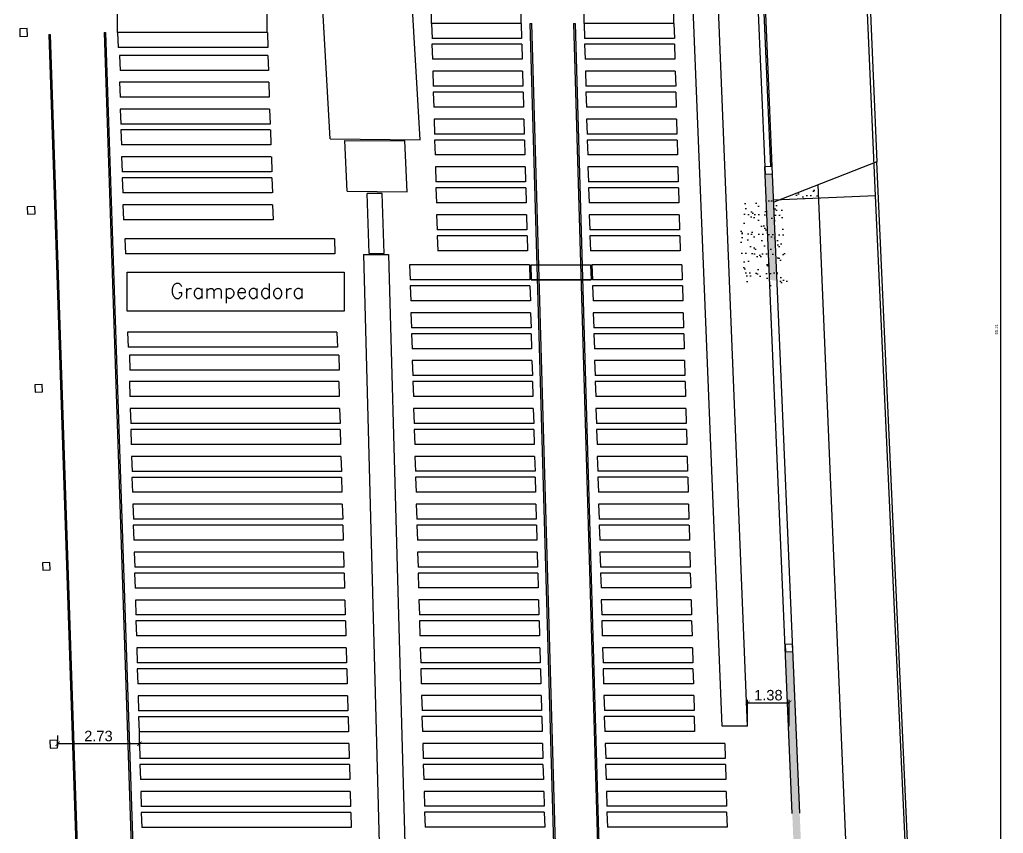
# Model space of a CAD drawing. Extents: x 642490.5 to 642523.6, y 7675175.7 to 7675238.7.
# Drawn here: x 642490.78 to 642523.64, y 7675190.38 to 7675217.56 of the extents above; entities that cross this region are included whole.
import ezdxf

# ---------------------------------------------------------------- set-up
doc = ezdxf.new("R2010")
doc.units = 0
doc.header["$MEASUREMENT"] = 0
doc.header["$PDMODE"] = 32
doc.header["$PDSIZE"] = 3
doc.layers.get('0').update_dxf_attribs({"linetype": 'CONTINUOUS'})
doc.layers.get('DEFPOINTS').update_dxf_attribs({"linetype": 'CONTINUOUS'})
doc.layers.add('COTA', color=1, linetype='CONTINUOUS')
doc.layers.add('traço fraco', color=1, linetype='CONTINUOUS')
doc.styles.add('ROMANS', font='ROMANS.SHX')
doc.styles.add('Util2000', font='arial.ttf')
doc.dimstyles.new('ext_1-100_m_ms_100', dxfattribs={"dimscale": 0.1, "dimtxt": 1, "dimasz": 1.5, "dimexe": 1, "dimexo": 0, "dimgap": 0.75, "dimtad": 1, "dimzin": 1, "dimdsep": 46, "dimtxsty": 'Util2000', "dimblk": 'ARCHTICK', "dimcen": 1.5, "dimclrd": 1, "dimclre": 1, "dimclrt": 2, "dimazin": 3, "dimtfac": 1, "dimtix": 1, "dimtmove": 1, "dimatfit": 3, "dimfxl": 1, "dimtolj": 1, "dimtzin": 12, "dimarcsym": 0})

# ---------------------------------------------------------------- blocks, each defined once
blk = doc.blocks.new('_ArchTick')
at = {"color": 0, "linetype": 'ByBlock', "transparency": 33554687, "const_width": 0.15}
blk.add_lwpolyline([(-0.5, -0.5), (0.5, 0.5)], dxfattribs=at)
blk = doc.blocks.new('*D1472')
at = {"color": 1, "lineweight": -2, "transparency": 33554687}
for p, q in [((642514.029, 7675234.822), (642523.644, 7675234.822)), ((642523.544, 7675234.822), (642523.544, 7675179.609)), ((642514.029, 7675179.609), (642523.644, 7675179.609))]:
    blk.add_line(p, q, dxfattribs=at)
at = {"layer": 'DEFPOINTS', "color": 0, "transparency": 33554687}
for p in [(642514.029, 7675234.822), (642514.029, 7675179.609), (642523.544, 7675179.609)]:
    blk.add_point(p, dxfattribs=at)
at = {"color": 1, "linetype": 'ByBlock', "lineweight": -2, "transparency": 33554687, "xscale": 0.15, "yscale": 0.15, "zscale": 0.15}
for p, rotation in [((642523.544, 7675234.822), 90), ((642523.544, 7675179.609), 270)]:
    blk.add_blockref('_ArchTick', p, dxfattribs=dict(at, rotation=rotation))
at = {"color": 2, "transparency": 33554687, "insert": (642523.418, 7675207.216), "char_height": 0.1, "attachment_point": 5, "rotation": 90, "style": 'Util2000'}
blk.add_mtext('\\A1;55.21', dxfattribs=at)
blk = doc.blocks.new('*D1478')
at = {"lineweight": -2, "transparency": 33554687}
for p, q in [((642494.774, 7675193.771), (642494.774, 7675193.271)), ((642492.049, 7675193.639), (642492.049, 7675193.271)), ((642492.049, 7675193.371), (642494.774, 7675193.371))]:
    blk.add_line(p, q, dxfattribs=at)
at = {"layer": 'DEFPOINTS', "color": 0, "transparency": 33554687}
for p in [(642494.774, 7675193.771), (642492.049, 7675193.639), (642494.774, 7675193.371)]:
    blk.add_point(p, dxfattribs=at)
at = {"linetype": 'ByBlock', "lineweight": -2, "transparency": 33554687, "xscale": 0.15, "yscale": 0.15, "zscale": 0.15, "rotation": 180}
blk.add_blockref('_ArchTick', (642492.049, 7675193.371), dxfattribs=at)
at = {"linetype": 'ByBlock', "lineweight": -2, "transparency": 33554687, "xscale": 0.15, "yscale": 0.15, "zscale": 0.15}
blk.add_blockref('_ArchTick', (642494.774, 7675193.371), dxfattribs=at)
at = {"transparency": 33554687, "insert": (642493.411, 7675193.625), "char_height": 0.35, "attachment_point": 5, "style": 'Util2000'}
blk.add_mtext('\\A1;2.73', dxfattribs=at)
blk = doc.blocks.new('*D1480')
at = {"lineweight": -2, "transparency": 33554687}
for p, q in [((642515.102, 7675193.954), (642515.102, 7675194.835)), ((642515.102, 7675194.735), (642516.486, 7675194.735)), ((642516.486, 7675193.954), (642516.486, 7675194.835))]:
    blk.add_line(p, q, dxfattribs=at)
at = {"layer": 'DEFPOINTS', "color": 0, "transparency": 33554687}
for p in [(642516.486, 7675194.735), (642515.102, 7675193.954), (642516.486, 7675193.954)]:
    blk.add_point(p, dxfattribs=at)
at = {"linetype": 'ByBlock', "lineweight": -2, "transparency": 33554687, "xscale": 0.15, "yscale": 0.15, "zscale": 0.15, "rotation": 180}
blk.add_blockref('_ArchTick', (642515.102, 7675194.735), dxfattribs=at)
at = {"linetype": 'ByBlock', "lineweight": -2, "transparency": 33554687, "xscale": 0.15, "yscale": 0.15, "zscale": 0.15}
blk.add_blockref('_ArchTick', (642516.486, 7675194.735), dxfattribs=at)
at = {"transparency": 33554687, "insert": (642515.794, 7675194.989), "char_height": 0.35, "attachment_point": 5, "style": 'Util2000'}
blk.add_mtext('\\A1;1.38', dxfattribs=at)
blk = doc.blocks.new('*D1482')
at = {"lineweight": -2, "transparency": 33554687}
for p, q in [((642494.05, 7675217.126), (642494.05, 7675218.114)), ((642494.05, 7675218.014), (642499.05, 7675218.014)), ((642499.05, 7675217.126), (642499.05, 7675218.114))]:
    blk.add_line(p, q, dxfattribs=at)
at = {"layer": 'DEFPOINTS', "color": 0, "transparency": 33554687}
for p in [(642499.05, 7675218.014), (642494.05, 7675217.126), (642499.05, 7675217.126)]:
    blk.add_point(p, dxfattribs=at)
at = {"linetype": 'ByBlock', "lineweight": -2, "transparency": 33554687, "xscale": 0.15, "yscale": 0.15, "zscale": 0.15, "rotation": 180}
blk.add_blockref('_ArchTick', (642494.05, 7675218.014), dxfattribs=at)
at = {"linetype": 'ByBlock', "lineweight": -2, "transparency": 33554687, "xscale": 0.15, "yscale": 0.15, "zscale": 0.15}
blk.add_blockref('_ArchTick', (642499.05, 7675218.014), dxfattribs=at)
at = {"transparency": 33554687, "insert": (642496.55, 7675218.267), "char_height": 0.35, "attachment_point": 5, "style": 'Util2000'}
blk.add_mtext('\\A1;5.00', dxfattribs=at)
blk = doc.blocks.new('*D1483')
at = {"lineweight": -2, "transparency": 33554687}
for p, q in [((642504.536, 7675217.434), (642504.536, 7675218.269)), ((642504.536, 7675218.169), (642507.536, 7675218.169)), ((642507.536, 7675217.434), (642507.536, 7675218.269))]:
    blk.add_line(p, q, dxfattribs=at)
at = {"layer": 'DEFPOINTS', "color": 0, "transparency": 33554687}
for p in [(642507.536, 7675218.169), (642504.536, 7675217.434), (642507.536, 7675217.434)]:
    blk.add_point(p, dxfattribs=at)
at = {"linetype": 'ByBlock', "lineweight": -2, "transparency": 33554687, "xscale": 0.15, "yscale": 0.15, "zscale": 0.15, "rotation": 180}
blk.add_blockref('_ArchTick', (642504.536, 7675218.169), dxfattribs=at)
at = {"linetype": 'ByBlock', "lineweight": -2, "transparency": 33554687, "xscale": 0.15, "yscale": 0.15, "zscale": 0.15}
blk.add_blockref('_ArchTick', (642507.536, 7675218.169), dxfattribs=at)
at = {"transparency": 33554687, "insert": (642506.036, 7675218.423), "char_height": 0.35, "attachment_point": 5, "style": 'Util2000'}
blk.add_mtext('\\A1;3.00', dxfattribs=at)
blk = doc.blocks.new('*D1484')
at = {"lineweight": -2, "transparency": 33554687}
for p, q in [((642509.636, 7675217.434), (642509.636, 7675218.18)), ((642509.636, 7675218.08), (642512.636, 7675218.08)), ((642512.636, 7675217.434), (642512.636, 7675218.18))]:
    blk.add_line(p, q, dxfattribs=at)
at = {"layer": 'DEFPOINTS', "color": 0, "transparency": 33554687}
for p in [(642512.636, 7675218.08), (642509.636, 7675217.434), (642512.636, 7675217.434)]:
    blk.add_point(p, dxfattribs=at)
at = {"linetype": 'ByBlock', "lineweight": -2, "transparency": 33554687, "xscale": 0.15, "yscale": 0.15, "zscale": 0.15, "rotation": 180}
blk.add_blockref('_ArchTick', (642509.636, 7675218.08), dxfattribs=at)
at = {"linetype": 'ByBlock', "lineweight": -2, "transparency": 33554687, "xscale": 0.15, "yscale": 0.15, "zscale": 0.15}
blk.add_blockref('_ArchTick', (642512.636, 7675218.08), dxfattribs=at)
at = {"transparency": 33554687, "insert": (642511.136, 7675218.334), "char_height": 0.35, "attachment_point": 5, "style": 'Util2000'}
blk.add_mtext('\\A1;3.00', dxfattribs=at)

msp = doc.modelspace()

# ---------------------------------------------------------------- hatches: boundary and pattern name
at = {"layer": 'traço fraco', "transparency": 33554687}
h = msp.add_hatch(color=251, dxfattribs=at)
h.dxf.hatch_style = 1
h.paths.add_polyline_path([(642515.936, 7675212.407), (642515.686, 7675212.397), (642515.836, 7675208.867), (642516.088, 7675208.827)])
h = msp.add_hatch(dxfattribs=at)
h.set_pattern_fill('AR-SAND', color=251, scale=0.01, angle=350.7668)
h.set_pattern_definition([(28.2668, (642465.1862, 7675393.945), (0.0627348, 0.48563944), [0, -0.38608, 0, -0.4318, 0, -0.41275]), (358.2668, (642465.1862, 7675393.945), (0.5587158, 0.6354102), [0, -0.20828, 0, -0.34798, 0, -0.13335]), (318.2668, (642464.8778, 7675393.99513), (0.7809745, -0.1254985), [0, -0.127, 0, -0.4572, 0, -0.5969]), (308.2668, (642464.8778, 7675393.9951), (0.789433, 0.097526), [0, -0.0635, 0, -0.29972, 0, -0.3429])])
h.paths.add_polyline_path([(642517.472, 7675211.597), (642517.453, 7675212.036), (642516.191, 7675211.542)])
h = msp.add_hatch(dxfattribs=at)
h.set_pattern_fill('AR-SAND', color=251, scale=0.01, angle=350.7668)
h.set_pattern_definition([(28.2668, (642464.00714, 7675393.945), (0.0627348, 0.48563944), [0, -0.38608, 0, -0.4318, 0, -0.41275]), (358.2668, (642464.00714, 7675393.945), (0.5587158, 0.6354102), [0, -0.20828, 0, -0.34798, 0, -0.13335]), (318.2668, (642463.69877, 7675393.99513), (0.7809745, -0.1254985), [0, -0.127, 0, -0.4572, 0, -0.5969]), (308.2668, (642463.6988, 7675393.9951), (0.789433, 0.097526), [0, -0.0635, 0, -0.29972, 0, -0.3429])])
h.paths.add_polyline_path([(642516.292, 7675211.597), (642515.012, 7675211.542), (642514.797, 7675211.458), (642514.909, 7675208.827), (642516.421, 7675208.581)])
h = msp.add_hatch(color=251, dxfattribs=at)
h.dxf.hatch_style = 1
h.paths.add_polyline_path([(642516.612, 7675196.442), (642516.362, 7675196.432), (642516.649, 7675189.688), (642516.898, 7675189.698)])

# ---------------------------------------------------------------- linework, layer by layer
at = {"transparency": 33554687}
for p, q in [((642501.158, 7675213.574), (642500.742, 7675220.835)), ((642504.157, 7675213.544), (642503.742, 7675220.805)), ((642514.252, 7675193.954), (642513.276, 7675217.929)), ((642515.102, 7675193.954), (642514.126, 7675217.929)), ((642508.753, 7675185.782), (642507.836, 7675217.434)), ((642507.836, 7675217.434), (642507.886, 7675217.434)), ((642508.803, 7675185.784), (642507.886, 7675217.435)), ((642509.286, 7675217.432), (642509.336, 7675217.434)), ((642509.286, 7675217.432), (642510.202, 7675185.781)), ((642509.336, 7675217.434), (642510.252, 7675185.782)), ((642491.751, 7675217.063), (642491.801, 7675217.065)), ((642491.751, 7675217.063), (642492.797, 7675185.711)), ((642491.801, 7675217.065), (642492.847, 7675185.712)), ((642493.6, 7675217.125), (642493.65, 7675217.126)), ((642493.6, 7675217.125), (642494.646, 7675185.772)), ((642493.65, 7675217.126), (642494.696, 7675185.774)), ((642501.158, 7675213.574), (642504.157, 7675213.544)), ((642501.724, 7675211.828), (642501.648, 7675213.526)), ((642501.648, 7675213.526), (642503.648, 7675213.506)), ((642503.724, 7675211.808), (642503.648, 7675213.506)), ((642501.724, 7675211.828), (642503.724, 7675211.808)), ((642502.461, 7675209.748), (642502.393, 7675211.747)), ((642502.893, 7675211.747), (642502.393, 7675211.747)), ((642502.961, 7675209.748), (642502.893, 7675211.747)), ((642502.269, 7675209.713), (642503.106, 7675209.713)), ((642502.269, 7675209.713), (642502.909, 7675185.782)), ((642502.461, 7675209.748), (642502.961, 7675209.748)), ((642503.106, 7675209.713), (642503.759, 7675185.782)), ((642494.367, 7675207.821), (642494.367, 7675209.121)), ((642494.367, 7675209.121), (642501.617, 7675209.121)), ((642501.617, 7675209.121), (642501.617, 7675207.821)), ((642507.859, 7675209.363), (642507.872, 7675208.864)), ((642507.859, 7675209.363), (642509.851, 7675209.363)), ((642509.851, 7675209.363), (642509.872, 7675208.864)), ((642507.872, 7675208.864), (642509.874, 7675208.863)), ((642509.872, 7675208.864), (642507.872, 7675208.864)), ((642501.617, 7675207.821), (642494.367, 7675207.821)), ((642515.102, 7675193.954), (642514.252, 7675193.954))]:
    msp.add_line(p, q, dxfattribs=at)
at = {"color": 2, "transparency": 33554687}
for p, q in [((642504.536, 7675217.434), (642504.556, 7675216.934)), ((642507.536, 7675217.434), (642504.536, 7675217.434)), ((642507.536, 7675217.434), (642507.55, 7675216.934)), ((642509.636, 7675217.434), (642509.656, 7675216.934)), ((642512.636, 7675217.434), (642509.636, 7675217.434)), ((642512.64, 7675217.434), (642512.654, 7675216.934)), ((642494.05, 7675217.126), (642494.07, 7675216.626)), ((642499.05, 7675217.126), (642494.05, 7675217.126)), ((642499.056, 7675217.126), (642499.07, 7675216.626)), ((642507.55, 7675216.934), (642504.55, 7675216.934)), ((642504.555, 7675216.734), (642504.575, 7675216.234)), ((642507.555, 7675216.734), (642504.555, 7675216.734)), ((642507.555, 7675216.734), (642507.569, 7675216.234)), ((642509.655, 7675216.734), (642509.675, 7675216.234)), ((642512.656, 7675216.734), (642509.655, 7675216.734)), ((642512.65, 7675216.934), (642509.656, 7675216.934)), ((642512.659, 7675216.734), (642512.673, 7675216.234)), ((642499.066, 7675216.626), (642494.07, 7675216.626)), ((642494.115, 7675216.357), (642494.135, 7675215.857)), ((642499.074, 7675216.357), (642494.115, 7675216.357)), ((642499.074, 7675216.357), (642499.088, 7675215.857)), ((642507.569, 7675216.234), (642504.569, 7675216.234)), ((642512.67, 7675216.234), (642509.675, 7675216.234)), ((642499.09, 7675215.857), (642494.135, 7675215.857)), ((642504.58, 7675215.835), (642504.6, 7675215.335)), ((642507.58, 7675215.835), (642504.58, 7675215.835)), ((642507.58, 7675215.835), (642507.594, 7675215.335)), ((642509.68, 7675215.835), (642509.7, 7675215.335)), ((642512.681, 7675215.835), (642509.68, 7675215.835)), ((642512.684, 7675215.835), (642512.698, 7675215.335)), ((642494.115, 7675215.471), (642494.135, 7675214.971)), ((642499.102, 7675215.471), (642494.115, 7675215.471)), ((642499.104, 7675215.471), (642499.118, 7675214.971)), ((642507.594, 7675215.335), (642504.593, 7675215.335)), ((642504.599, 7675215.135), (642504.619, 7675214.635)), ((642507.599, 7675215.135), (642504.599, 7675215.135)), ((642507.599, 7675215.135), (642507.613, 7675214.635)), ((642509.699, 7675215.135), (642509.719, 7675214.635)), ((642512.7, 7675215.135), (642509.699, 7675215.135)), ((642512.694, 7675215.335), (642509.7, 7675215.335)), ((642512.703, 7675215.135), (642512.717, 7675214.635)), ((642499.118, 7675214.971), (642494.135, 7675214.971)), ((642494.139, 7675214.571), (642494.16, 7675214.071)), ((642499.131, 7675214.571), (642494.139, 7675214.571)), ((642499.131, 7675214.571), (642499.145, 7675214.071)), ((642507.613, 7675214.635), (642504.613, 7675214.635)), ((642512.714, 7675214.635), (642509.719, 7675214.635)), ((642499.147, 7675214.071), (642494.16, 7675214.071)), ((642504.623, 7675214.236), (642504.644, 7675213.736)), ((642507.623, 7675214.236), (642504.623, 7675214.236)), ((642507.623, 7675214.236), (642507.637, 7675213.736)), ((642509.723, 7675214.236), (642509.744, 7675213.736)), ((642512.725, 7675214.236), (642509.723, 7675214.236)), ((642512.727, 7675214.236), (642512.741, 7675213.736)), ((642494.159, 7675213.872), (642494.179, 7675213.372)), ((642499.153, 7675213.872), (642494.159, 7675213.872)), ((642499.155, 7675213.872), (642499.169, 7675213.372)), ((642507.637, 7675213.736), (642504.637, 7675213.736)), ((642512.738, 7675213.736), (642509.744, 7675213.736)), ((642504.642, 7675213.537), (642504.663, 7675213.037)), ((642507.642, 7675213.537), (642504.643, 7675213.537)), ((642507.642, 7675213.537), (642507.656, 7675213.037)), ((642509.742, 7675213.537), (642509.763, 7675213.037)), ((642512.744, 7675213.537), (642509.742, 7675213.537)), ((642512.747, 7675213.537), (642512.76, 7675213.037)), ((642499.169, 7675213.372), (642494.179, 7675213.372)), ((642494.184, 7675212.972), (642494.204, 7675212.472)), ((642499.182, 7675212.972), (642494.184, 7675212.972)), ((642499.19, 7675212.972), (642499.204, 7675212.472)), ((642507.656, 7675213.037), (642504.656, 7675213.037)), ((642512.758, 7675213.037), (642509.763, 7675213.037)), ((642499.197, 7675212.472), (642494.204, 7675212.472)), ((642504.667, 7675212.637), (642504.687, 7675212.137)), ((642507.667, 7675212.637), (642504.667, 7675212.637)), ((642507.667, 7675212.637), (642507.681, 7675212.137)), ((642509.767, 7675212.637), (642509.787, 7675212.137)), ((642512.769, 7675212.637), (642509.767, 7675212.637)), ((642512.771, 7675212.637), (642512.785, 7675212.137)), ((642494.203, 7675212.272), (642494.223, 7675211.772)), ((642499.204, 7675212.272), (642494.203, 7675212.272)), ((642499.209, 7675212.272), (642499.223, 7675211.772)), ((642507.681, 7675212.137), (642504.681, 7675212.137)), ((642512.783, 7675212.137), (642509.787, 7675212.137)), ((642499.22, 7675211.772), (642494.223, 7675211.772)), ((642504.686, 7675211.938), (642504.706, 7675211.438)), ((642507.686, 7675211.938), (642504.686, 7675211.938)), ((642507.686, 7675211.938), (642507.7, 7675211.438)), ((642509.786, 7675211.938), (642509.806, 7675211.438)), ((642512.788, 7675211.938), (642509.786, 7675211.938)), ((642512.79, 7675211.938), (642512.804, 7675211.438)), ((642507.7, 7675211.438), (642504.7, 7675211.438)), ((642504.72, 7675211.438), (642504.706, 7675211.438)), ((642512.802, 7675211.438), (642509.806, 7675211.438)), ((642494.228, 7675211.373), (642494.248, 7675210.873)), ((642499.232, 7675211.373), (642494.228, 7675211.373)), ((642499.232, 7675211.373), (642499.246, 7675210.873)), ((642499.248, 7675210.873), (642494.248, 7675210.873)), ((642504.711, 7675211.039), (642504.731, 7675210.539)), ((642507.711, 7675211.039), (642504.711, 7675211.039)), ((642504.737, 7675211.039), (642504.711, 7675211.039)), ((642507.711, 7675211.039), (642507.724, 7675210.539)), ((642509.811, 7675211.039), (642509.831, 7675210.539)), ((642512.813, 7675211.039), (642509.811, 7675211.039)), ((642512.815, 7675211.039), (642512.829, 7675210.539)), ((642507.724, 7675210.539), (642504.724, 7675210.539)), ((642504.76, 7675210.539), (642504.731, 7675210.539)), ((642512.827, 7675210.539), (642509.831, 7675210.539)), ((642494.293, 7675210.238), (642494.313, 7675209.738)), ((642501.293, 7675210.238), (642494.293, 7675210.238)), ((642501.293, 7675210.238), (642501.307, 7675209.738)), ((642504.73, 7675210.339), (642504.75, 7675209.839)), ((642507.73, 7675210.339), (642504.73, 7675210.339)), ((642504.769, 7675210.339), (642504.73, 7675210.339)), ((642507.73, 7675210.339), (642507.744, 7675209.839)), ((642509.83, 7675210.339), (642509.85, 7675209.839)), ((642512.832, 7675210.339), (642509.83, 7675210.339)), ((642512.834, 7675210.339), (642512.848, 7675209.839)), ((642507.744, 7675209.839), (642504.744, 7675209.839)), ((642504.791, 7675209.839), (642504.75, 7675209.839)), ((642512.846, 7675209.839), (642509.85, 7675209.839)), ((642501.307, 7675209.738), (642494.313, 7675209.738)), ((642503.809, 7675209.363), (642503.829, 7675208.863)), ((642507.809, 7675209.363), (642503.809, 7675209.363)), ((642507.809, 7675209.363), (642507.822, 7675208.863)), ((642509.901, 7675209.363), (642509.921, 7675208.863)), ((642512.901, 7675209.363), (642509.901, 7675209.363)), ((642512.905, 7675209.363), (642512.919, 7675208.863)), ((642507.822, 7675208.863), (642503.829, 7675208.863)), ((642512.915, 7675208.863), (642509.921, 7675208.863)), ((642503.828, 7675208.664), (642503.848, 7675208.164)), ((642507.828, 7675208.664), (642503.828, 7675208.664)), ((642507.828, 7675208.664), (642507.841, 7675208.164)), ((642509.92, 7675208.664), (642509.94, 7675208.164)), ((642512.92, 7675208.664), (642509.92, 7675208.664)), ((642512.924, 7675208.664), (642512.938, 7675208.164)), ((642507.841, 7675208.164), (642503.848, 7675208.164)), ((642512.934, 7675208.164), (642509.94, 7675208.164)), ((642503.852, 7675207.765), (642503.872, 7675207.265)), ((642507.852, 7675207.765), (642503.852, 7675207.765)), ((642507.852, 7675207.765), (642507.866, 7675207.265)), ((642509.945, 7675207.765), (642509.965, 7675207.265)), ((642512.945, 7675207.765), (642509.945, 7675207.765)), ((642512.949, 7675207.765), (642512.963, 7675207.265)), ((642507.866, 7675207.265), (642503.872, 7675207.265)), ((642512.959, 7675207.265), (642509.965, 7675207.265)), ((642494.379, 7675207.122), (642494.399, 7675206.622)), ((642501.379, 7675207.122), (642494.379, 7675207.122)), ((642501.379, 7675207.122), (642501.393, 7675206.622)), ((642503.871, 7675207.065), (642503.892, 7675206.565)), ((642507.871, 7675207.065), (642503.871, 7675207.065)), ((642507.871, 7675207.065), (642507.885, 7675206.565)), ((642509.964, 7675207.065), (642509.984, 7675206.565)), ((642512.964, 7675207.065), (642509.964, 7675207.065)), ((642512.968, 7675207.065), (642512.982, 7675206.565)), ((642501.393, 7675206.622), (642494.399, 7675206.622)), ((642507.885, 7675206.565), (642503.892, 7675206.565)), ((642512.978, 7675206.565), (642509.984, 7675206.565)), ((642494.444, 7675206.353), (642494.464, 7675205.853)), ((642501.444, 7675206.353), (642494.444, 7675206.353)), ((642501.444, 7675206.353), (642501.458, 7675205.853)), ((642503.896, 7675206.166), (642503.916, 7675205.666)), ((642507.896, 7675206.166), (642503.896, 7675206.166)), ((642507.896, 7675206.166), (642507.91, 7675205.666)), ((642509.988, 7675206.166), (642510.009, 7675205.666)), ((642512.989, 7675206.166), (642509.988, 7675206.166)), ((642512.993, 7675206.166), (642513.006, 7675205.666)), ((642501.458, 7675205.853), (642494.464, 7675205.853)), ((642507.91, 7675205.666), (642503.916, 7675205.666)), ((642513.003, 7675205.666), (642510.009, 7675205.666)), ((642494.444, 7675205.467), (642494.464, 7675204.967)), ((642501.444, 7675205.467), (642494.444, 7675205.467)), ((642501.444, 7675205.467), (642501.458, 7675204.967)), ((642503.915, 7675205.467), (642503.935, 7675204.967)), ((642507.915, 7675205.467), (642503.915, 7675205.467)), ((642507.915, 7675205.467), (642507.929, 7675204.967)), ((642510.007, 7675205.467), (642510.028, 7675204.967)), ((642513.009, 7675205.467), (642510.007, 7675205.467)), ((642513.012, 7675205.467), (642513.025, 7675204.967)), ((642501.458, 7675204.967), (642494.464, 7675204.967)), ((642507.929, 7675204.967), (642503.935, 7675204.967)), ((642513.022, 7675204.967), (642510.028, 7675204.967)), ((642494.469, 7675204.567), (642494.489, 7675204.067)), ((642501.469, 7675204.567), (642494.469, 7675204.567)), ((642501.469, 7675204.567), (642501.483, 7675204.067)), ((642503.94, 7675204.567), (642503.96, 7675204.067)), ((642507.94, 7675204.567), (642503.94, 7675204.567)), ((642507.94, 7675204.567), (642507.953, 7675204.067)), ((642510.032, 7675204.567), (642510.052, 7675204.067)), ((642513.033, 7675204.567), (642510.032, 7675204.567)), ((642513.036, 7675204.567), (642513.05, 7675204.067)), ((642494.488, 7675203.867), (642494.508, 7675203.367)), ((642501.488, 7675203.867), (642494.488, 7675203.867)), ((642501.483, 7675204.067), (642494.489, 7675204.067)), ((642501.488, 7675203.867), (642501.502, 7675203.367)), ((642503.959, 7675203.868), (642503.979, 7675203.368)), ((642507.959, 7675203.868), (642503.959, 7675203.868)), ((642507.953, 7675204.067), (642503.96, 7675204.067)), ((642507.959, 7675203.868), (642507.972, 7675203.368)), ((642510.051, 7675203.868), (642510.071, 7675203.368)), ((642513.053, 7675203.868), (642510.051, 7675203.868)), ((642513.047, 7675204.067), (642510.052, 7675204.067)), ((642513.055, 7675203.868), (642513.069, 7675203.368)), ((642501.502, 7675203.367), (642494.508, 7675203.367)), ((642507.972, 7675203.368), (642503.979, 7675203.368)), ((642513.066, 7675203.368), (642510.071, 7675203.368)), ((642494.513, 7675202.968), (642494.533, 7675202.468)), ((642501.513, 7675202.968), (642494.513, 7675202.968)), ((642501.513, 7675202.968), (642501.527, 7675202.468)), ((642503.983, 7675202.969), (642504.003, 7675202.469)), ((642507.983, 7675202.969), (642503.983, 7675202.969)), ((642507.983, 7675202.969), (642507.997, 7675202.469)), ((642510.076, 7675202.969), (642510.096, 7675202.469)), ((642513.077, 7675202.969), (642510.076, 7675202.969)), ((642513.08, 7675202.969), (642513.094, 7675202.469)), ((642494.532, 7675202.268), (642494.553, 7675201.768)), ((642501.532, 7675202.268), (642494.532, 7675202.268)), ((642501.527, 7675202.468), (642494.533, 7675202.468)), ((642501.532, 7675202.268), (642501.546, 7675201.768)), ((642504.002, 7675202.269), (642504.022, 7675201.769)), ((642508.002, 7675202.269), (642504.002, 7675202.269)), ((642507.997, 7675202.469), (642504.003, 7675202.469)), ((642508.002, 7675202.269), (642508.016, 7675201.769)), ((642510.095, 7675202.269), (642510.115, 7675201.769)), ((642513.097, 7675202.269), (642510.095, 7675202.269)), ((642513.091, 7675202.469), (642510.096, 7675202.469)), ((642513.099, 7675202.269), (642513.113, 7675201.769)), ((642501.546, 7675201.768), (642494.553, 7675201.768)), ((642508.016, 7675201.769), (642504.022, 7675201.769)), ((642513.111, 7675201.769), (642510.115, 7675201.769)), ((642494.557, 7675201.368), (642494.578, 7675200.868)), ((642501.557, 7675201.368), (642494.557, 7675201.368)), ((642501.557, 7675201.368), (642501.571, 7675200.868)), ((642504.027, 7675201.37), (642504.047, 7675200.87)), ((642508.027, 7675201.37), (642504.027, 7675201.37)), ((642508.027, 7675201.37), (642508.041, 7675200.87)), ((642510.119, 7675201.37), (642510.14, 7675200.87)), ((642513.122, 7675201.37), (642510.119, 7675201.37)), ((642513.123, 7675201.37), (642513.137, 7675200.87)), ((642494.577, 7675200.669), (642494.597, 7675200.169)), ((642501.577, 7675200.669), (642494.577, 7675200.669)), ((642501.571, 7675200.868), (642494.578, 7675200.868)), ((642501.577, 7675200.669), (642501.591, 7675200.169)), ((642504.046, 7675200.671), (642504.066, 7675200.171)), ((642508.046, 7675200.671), (642504.046, 7675200.671)), ((642508.041, 7675200.87), (642504.047, 7675200.87)), ((642508.046, 7675200.671), (642508.06, 7675200.171)), ((642510.138, 7675200.671), (642510.159, 7675200.171)), ((642513.141, 7675200.671), (642510.138, 7675200.671)), ((642513.135, 7675200.87), (642510.14, 7675200.87)), ((642513.143, 7675200.671), (642513.156, 7675200.171)), ((642501.591, 7675200.169), (642494.597, 7675200.169)), ((642508.06, 7675200.171), (642504.066, 7675200.171)), ((642513.155, 7675200.171), (642510.159, 7675200.171)), ((642494.602, 7675199.769), (642494.622, 7675199.269)), ((642501.602, 7675199.769), (642494.602, 7675199.769)), ((642501.602, 7675199.769), (642501.615, 7675199.269)), ((642504.07, 7675199.771), (642504.091, 7675199.271)), ((642508.07, 7675199.771), (642504.07, 7675199.771)), ((642508.07, 7675199.771), (642508.084, 7675199.271)), ((642510.163, 7675199.771), (642510.183, 7675199.271)), ((642513.166, 7675199.771), (642510.163, 7675199.771)), ((642513.167, 7675199.771), (642513.181, 7675199.271)), ((642501.615, 7675199.269), (642494.622, 7675199.269)), ((642508.084, 7675199.271), (642504.091, 7675199.271)), ((642513.179, 7675199.271), (642510.183, 7675199.271)), ((642494.621, 7675199.069), (642494.641, 7675198.569)), ((642501.621, 7675199.069), (642494.621, 7675199.069)), ((642501.621, 7675199.069), (642501.635, 7675198.569)), ((642504.09, 7675199.072), (642504.11, 7675198.572)), ((642508.09, 7675199.072), (642504.09, 7675199.072)), ((642508.09, 7675199.072), (642508.103, 7675198.572)), ((642510.182, 7675199.072), (642510.202, 7675198.572)), ((642513.185, 7675199.072), (642510.182, 7675199.072)), ((642513.186, 7675199.072), (642513.2, 7675198.572)), ((642501.635, 7675198.569), (642494.641, 7675198.569)), ((642508.103, 7675198.572), (642504.11, 7675198.572)), ((642513.199, 7675198.572), (642510.202, 7675198.572)), ((642494.646, 7675198.17), (642494.666, 7675197.67)), ((642501.646, 7675198.17), (642494.646, 7675198.17)), ((642501.646, 7675198.17), (642501.66, 7675197.67)), ((642504.114, 7675198.173), (642504.134, 7675197.673)), ((642508.114, 7675198.173), (642504.114, 7675198.173)), ((642508.114, 7675198.173), (642508.128, 7675197.673)), ((642510.207, 7675198.173), (642510.227, 7675197.673)), ((642513.21, 7675198.173), (642510.207, 7675198.173)), ((642513.211, 7675198.173), (642513.225, 7675197.673)), ((642501.66, 7675197.67), (642494.666, 7675197.67)), ((642508.128, 7675197.673), (642504.134, 7675197.673)), ((642513.224, 7675197.673), (642510.227, 7675197.673)), ((642494.665, 7675197.47), (642494.686, 7675196.97)), ((642501.665, 7675197.47), (642494.665, 7675197.47)), ((642501.665, 7675197.47), (642501.679, 7675196.97)), ((642504.133, 7675197.473), (642504.153, 7675196.973)), ((642508.133, 7675197.473), (642504.133, 7675197.473)), ((642508.133, 7675197.473), (642508.147, 7675196.973)), ((642510.226, 7675197.473), (642510.246, 7675196.973)), ((642513.229, 7675197.473), (642510.226, 7675197.473)), ((642513.23, 7675197.473), (642513.244, 7675196.973)), ((642501.679, 7675196.97), (642494.686, 7675196.97)), ((642508.147, 7675196.973), (642504.153, 7675196.973)), ((642513.243, 7675196.973), (642510.246, 7675196.973)), ((642494.69, 7675196.57), (642494.71, 7675196.07)), ((642501.69, 7675196.57), (642494.69, 7675196.57)), ((642501.69, 7675196.57), (642501.704, 7675196.07)), ((642504.158, 7675196.574), (642504.178, 7675196.074)), ((642508.158, 7675196.574), (642504.158, 7675196.574)), ((642508.158, 7675196.574), (642508.172, 7675196.074)), ((642510.25, 7675196.574), (642510.271, 7675196.074)), ((642513.254, 7675196.574), (642510.25, 7675196.574)), ((642513.254, 7675196.574), (642513.268, 7675196.074)), ((642501.704, 7675196.07), (642494.71, 7675196.07)), ((642508.172, 7675196.074), (642504.178, 7675196.074)), ((642513.268, 7675196.074), (642510.271, 7675196.074)), ((642494.71, 7675195.87), (642494.73, 7675195.37)), ((642501.71, 7675195.87), (642494.71, 7675195.87)), ((642501.71, 7675195.87), (642501.723, 7675195.37)), ((642504.177, 7675195.874), (642504.197, 7675195.374)), ((642508.177, 7675195.874), (642504.177, 7675195.874)), ((642508.177, 7675195.874), (642508.191, 7675195.374)), ((642510.269, 7675195.874), (642510.29, 7675195.374)), ((642513.273, 7675195.874), (642510.269, 7675195.874)), ((642513.274, 7675195.874), (642513.287, 7675195.374)), ((642501.723, 7675195.37), (642494.73, 7675195.37)), ((642508.191, 7675195.374), (642504.197, 7675195.374)), ((642513.287, 7675195.374), (642510.29, 7675195.374)), ((642494.735, 7675194.971), (642494.755, 7675194.471)), ((642501.735, 7675194.971), (642494.735, 7675194.971)), ((642501.735, 7675194.971), (642501.748, 7675194.471)), ((642504.201, 7675194.975), (642504.222, 7675194.475)), ((642508.201, 7675194.975), (642504.201, 7675194.975)), ((642508.201, 7675194.975), (642508.215, 7675194.475)), ((642510.294, 7675194.975), (642510.314, 7675194.475)), ((642513.298, 7675194.975), (642510.294, 7675194.975)), ((642513.298, 7675194.975), (642513.312, 7675194.475)), ((642501.748, 7675194.471), (642494.755, 7675194.471)), ((642508.215, 7675194.475), (642504.222, 7675194.475)), ((642513.312, 7675194.475), (642510.314, 7675194.475)), ((642494.754, 7675194.271), (642494.774, 7675193.771)), ((642501.754, 7675194.271), (642494.754, 7675194.271)), ((642501.754, 7675194.271), (642501.768, 7675193.771)), ((642504.221, 7675194.276), (642504.241, 7675193.776)), ((642508.221, 7675194.276), (642504.221, 7675194.276)), ((642508.221, 7675194.276), (642508.234, 7675193.776)), ((642510.313, 7675194.276), (642510.333, 7675193.776)), ((642513.317, 7675194.276), (642510.313, 7675194.276)), ((642513.317, 7675194.276), (642513.331, 7675193.776)), ((642501.768, 7675193.771), (642494.774, 7675193.771)), ((642508.234, 7675193.776), (642504.241, 7675193.776)), ((642513.331, 7675193.776), (642510.333, 7675193.776)), ((642494.779, 7675193.371), (642494.799, 7675192.871)), ((642501.779, 7675193.371), (642494.779, 7675193.371)), ((642501.779, 7675193.371), (642501.793, 7675192.871)), ((642504.245, 7675193.377), (642504.265, 7675192.877)), ((642508.245, 7675193.377), (642504.245, 7675193.377)), ((642508.245, 7675193.377), (642508.259, 7675192.877)), ((642510.338, 7675193.377), (642510.358, 7675192.877)), ((642514.338, 7675193.377), (642510.338, 7675193.377)), ((642514.338, 7675193.377), (642514.351, 7675192.877)), ((642501.793, 7675192.871), (642494.799, 7675192.871)), ((642508.259, 7675192.877), (642504.265, 7675192.877)), ((642514.351, 7675192.877), (642510.358, 7675192.877)), ((642494.798, 7675192.672), (642494.818, 7675192.172)), ((642501.798, 7675192.672), (642494.798, 7675192.672)), ((642501.798, 7675192.672), (642501.812, 7675192.172)), ((642504.264, 7675192.677), (642504.284, 7675192.177)), ((642508.264, 7675192.677), (642504.264, 7675192.677)), ((642508.264, 7675192.677), (642508.278, 7675192.177)), ((642510.357, 7675192.677), (642510.377, 7675192.177)), ((642514.357, 7675192.677), (642510.357, 7675192.677)), ((642514.357, 7675192.677), (642514.371, 7675192.177)), ((642501.812, 7675192.172), (642494.818, 7675192.172)), ((642508.278, 7675192.177), (642504.284, 7675192.177)), ((642514.371, 7675192.177), (642510.377, 7675192.177)), ((642494.823, 7675191.772), (642494.843, 7675191.272)), ((642501.823, 7675191.772), (642494.823, 7675191.772)), ((642501.823, 7675191.772), (642501.837, 7675191.272)), ((642504.289, 7675191.778), (642504.309, 7675191.278)), ((642508.289, 7675191.778), (642504.289, 7675191.778)), ((642508.289, 7675191.778), (642508.303, 7675191.278)), ((642510.381, 7675191.778), (642510.401, 7675191.278)), ((642514.381, 7675191.778), (642510.381, 7675191.778)), ((642514.381, 7675191.778), (642514.395, 7675191.278)), ((642501.837, 7675191.272), (642494.843, 7675191.272)), ((642494.843, 7675191.072), (642494.863, 7675190.572)), ((642501.843, 7675191.072), (642494.843, 7675191.072)), ((642501.843, 7675191.072), (642501.856, 7675190.572)), ((642504.308, 7675191.078), (642504.328, 7675190.578)), ((642508.308, 7675191.078), (642504.308, 7675191.078)), ((642508.303, 7675191.278), (642504.309, 7675191.278)), ((642508.308, 7675191.078), (642508.322, 7675190.578)), ((642510.4, 7675191.078), (642510.421, 7675190.578)), ((642514.4, 7675191.078), (642510.4, 7675191.078)), ((642514.395, 7675191.278), (642510.401, 7675191.278)), ((642514.4, 7675191.078), (642514.414, 7675190.578)), ((642501.856, 7675190.572), (642494.863, 7675190.572)), ((642508.322, 7675190.578), (642504.328, 7675190.578)), ((642514.414, 7675190.578), (642510.421, 7675190.578))]:
    msp.add_line(p, q, dxfattribs=at)
at = {"layer": 'COTA', "color": 0, "transparency": 33554687}
msp.add_lwpolyline([(642516.611, 7675196.446), (642516.6, 7675196.696), (642516.35, 7675196.685), (642516.361, 7675196.436)], close=True, dxfattribs=at)
at = {"layer": 'traço fraco', "color": 251, "transparency": 33554687}
for p, q in [((642519.37, 7675211.677), (642518.988, 7675220.669)), ((642515.389, 7675219.39), (642515.675, 7675212.646)), ((642515.875, 7675212.655), (642515.589, 7675219.399)), ((642515.925, 7675212.657), (642515.639, 7675219.401)), ((642519.136, 7675219.549), (642519.422, 7675212.806)), ((642519.422, 7675212.806), (642515.976, 7675211.458)), ((642521.088, 7675175.723), (642519.422, 7675212.806)), ((642516.593, 7675191.04), (642515.675, 7675212.646)), ((642516.843, 7675191.051), (642515.925, 7675212.657)), ((642518.592, 7675185.216), (642517.453, 7675212.036)), ((642519.37, 7675211.677), (642515.973, 7675211.533)), ((642521.019, 7675175.732), (642519.37, 7675211.677))]:
    msp.add_line(p, q, dxfattribs=at)
at = {"layer": 'traço fraco', "color": 7, "transparency": 33554687}
for points in [[(642491.04, 7675217.012), (642491.029, 7675217.261), (642490.78, 7675217.251), (642490.79, 7675217.001)], [(642491.292, 7675211.067), (642491.282, 7675211.317), (642491.032, 7675211.306), (642491.043, 7675211.056)], [(642491.545, 7675205.122), (642491.534, 7675205.372), (642491.284, 7675205.362), (642491.295, 7675205.112)], [(642491.797, 7675199.178), (642491.787, 7675199.428), (642491.537, 7675199.417), (642491.548, 7675199.167)], [(642492.049, 7675193.233), (642492.038, 7675193.483), (642491.788, 7675193.472), (642491.799, 7675193.223)]]:
    msp.add_lwpolyline(points, close=True, dxfattribs=at)
at = {"layer": 'traço fraco', "color": 251, "transparency": 33554687}
msp.add_lwpolyline([(642515.936, 7675212.407), (642515.925, 7675212.657), (642515.675, 7675212.646), (642515.686, 7675212.397)], close=True, dxfattribs=at)

# ---------------------------------------------------------------- texts
at = {"ltscale": 0.1, "transparency": 33554687, "style": 'ROMANS'}
msp.add_text('Grampeadora', height=0.5, dxfattribs=at).set_placement((642495.814, 7675208.248))

# ---------------------------------------------------------------- dimensions: what is measured, and where the dimension line sits
at = {"transparency": 33554687}
dim = msp.add_linear_dim(base=(642523.544, 7675179.609), p1=(642514.029, 7675234.822), p2=(642514.029, 7675179.609), angle=90, dimstyle='ext_1-100_m_ms_100', dxfattribs=at)
dim.commit()
dim.dimension.update_dxf_attribs({"geometry": '*D1472', "text_midpoint": (642523.418, 7675207.216)})
for base, p1, p2, picture, middle in [((642507.536, 7675218.169), (642504.536, 7675217.434), (642507.536, 7675217.434), '*D1483', (642506.036, 7675218.423)), ((642499.05, 7675218.014), (642494.05, 7675217.126), (642499.05, 7675217.126), '*D1482', (642496.55, 7675218.267)), ((642512.636, 7675218.08), (642509.636, 7675217.434), (642512.636, 7675217.434), '*D1484', (642511.136, 7675218.334)), ((642516.486, 7675194.735), (642515.102, 7675193.954), (642516.486, 7675193.954), '*D1480', (642515.794, 7675194.989)), ((642494.7741, 7675193.3714), (642492.0488, 7675193.639), (642494.7741, 7675193.7711), '*D1478', (642493.4115, 7675193.6252))]:
    dim = msp.add_linear_dim(base=base, p1=p1, p2=p2, dimstyle='ext_1-100_m_ms_100', override={"dimtxt": 3.5, "dimclrd": 256, "dimclre": 256, "dimclrt": 256}, dxfattribs=at)
    dim.commit()
    dim.dimension.update_dxf_attribs({"geometry": picture, "text_midpoint": middle})

doc.saveas('drawing.dxf')
